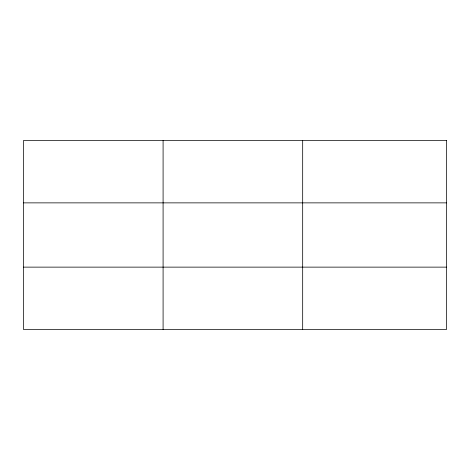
<?xml version="1.0" encoding="UTF-8"?>
<svg xmlns="http://www.w3.org/2000/svg" width="470" height="470" viewBox="0 0 470 470"><rect width="100%" height="100%" fill="white"/><g stroke="black" fill="none" stroke-linecap="round" stroke-linejoin="round"><path stroke-width="0.7" d="M163.09 329.511L163.09 140.489M302.68 329.511L302.68 140.489M23.5 202.87L446.5 202.87M23.5 267.13L446.5 267.13M446.5 140.489L446.5 329.511L23.5 329.511L23.5 140.489L446.5 140.489"/></g></svg>
